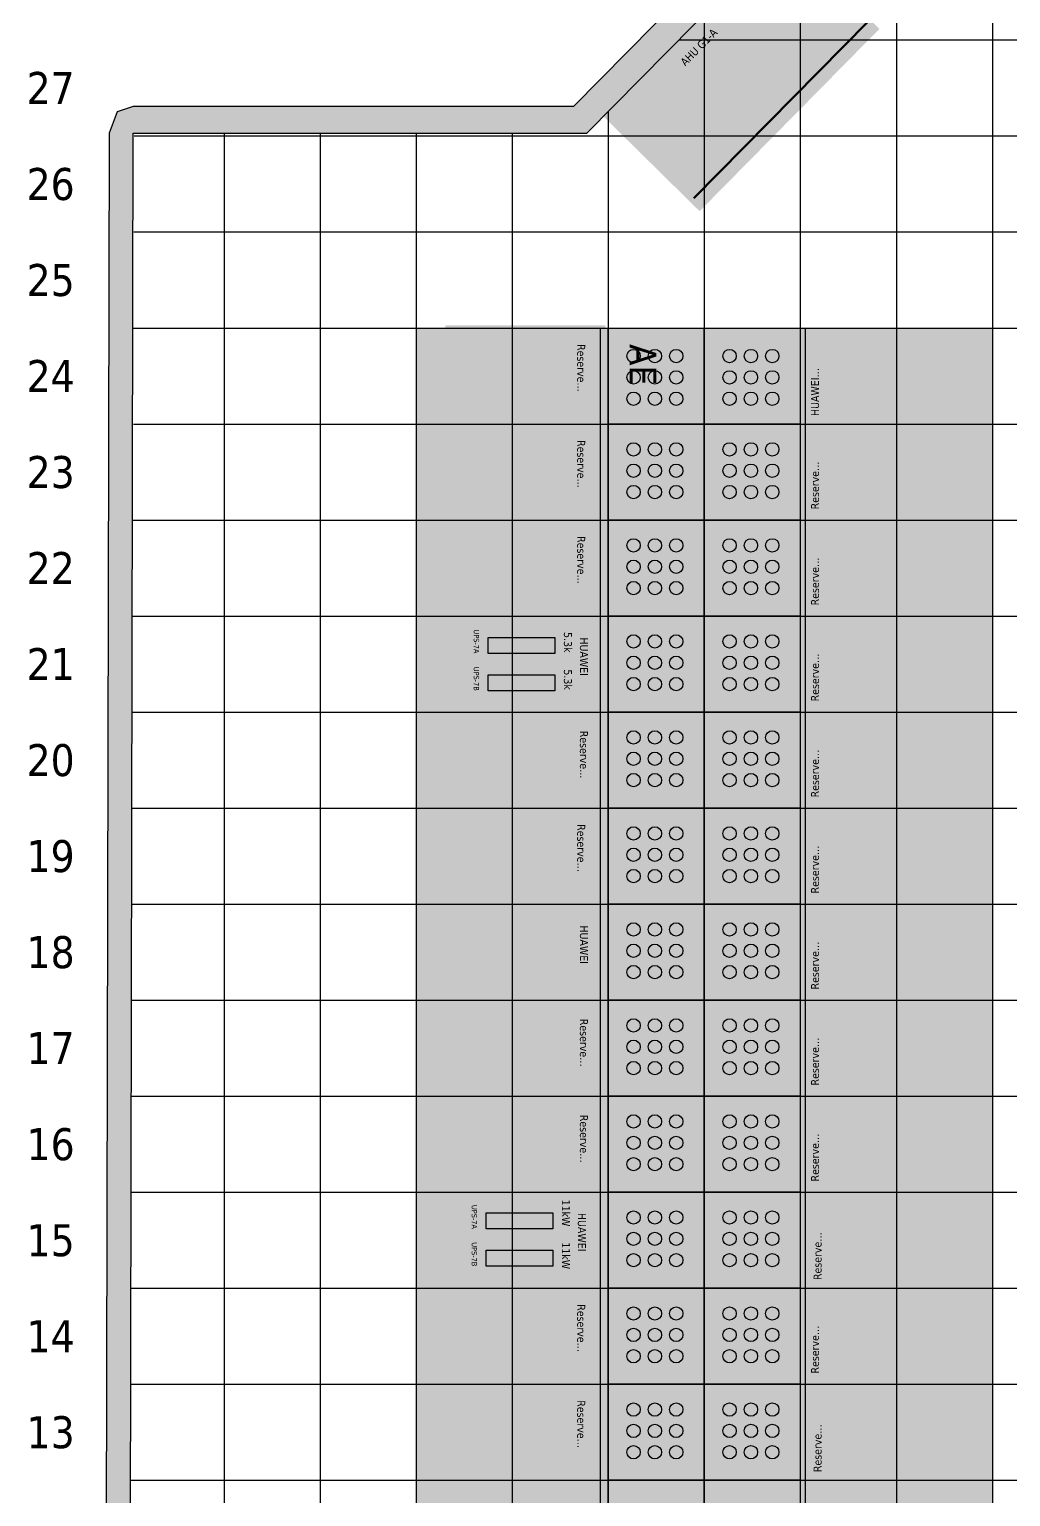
# Model space of a CAD drawing. Header units: millimetres. Extents: x -618 to 58287, y -23922 to -2396.
# Drawn here: x -616 to 5514, y -16303 to -7134 of the extents above; entities that cross this region are included whole.
import ezdxf

# ---------------------------------------------------------------- set-up
doc = ezdxf.new("R2010")
doc.units = ezdxf.units.MM
doc.header["$MEASUREMENT"] = 0
for name, color, linetype, true_color in [('Background', 7, 'Continuous', 0xffffff), ('Equipment', 7, 'Continuous', 0xffffff), ('Names', 7, 'Continuous', 0xffffff), ('Power', 7, 'Continuous', 0xffffff), ('Room fixture', 7, 'Continuous', 0xffffff), ('Room shape', 7, 'Continuous', 0xc0c0c0), ('Rows', 7, 'Continuous', 0xffffff), ('Tile grid', 7, 'Continuous', 0xafafaf)]:
    doc.layers.add(name, color=color, linetype=linetype, true_color=true_color)
doc.styles.add('Tahoma#false#false', font='tahoma.ttf', dxfattribs={"height": 0.2})

msp = doc.modelspace()

# ---------------------------------------------------------------- linework, layer by layer
at = {"layer": 'Background', "lineweight": -3, "transparency": 33554687}
for points in [[(3570.9, -8270.3), (2965.6, -7673.5), (4089, -6534.2)], [(4089, -6534.2), (4694.2, -7131), (3570.9, -8270.3)], [(1983, -8983.7), (2983, -8983.7), (2983, -9583.7)], [(2983, -9583.7), (1983, -9583.7), (1983, -8983.7)], [(5000, -9600), (4200, -9600), (4200, -9000)], [(4200, -9000), (5000, -9000), (5000, -9600)], [(1983, -9583.7), (2983, -9583.7), (2983, -10183.7)], [(2983, -10183.7), (1983, -10183.7), (1983, -9583.7)], [(5200, -10200), (4200, -10200), (4200, -9600)], [(4200, -9600), (5200, -9600), (5200, -10200)], [(1983, -10183.7), (2983, -10183.7), (2983, -10783.7)], [(2983, -10783.7), (1983, -10783.7), (1983, -10183.7)], [(5200, -10800), (4200, -10800), (4200, -10200)], [(4200, -10200), (5200, -10200), (5200, -10800)], [(2000, -10800), (3000, -10800), (3000, -11400)], [(3000, -11400), (2000, -11400), (2000, -10800)], [(5200, -11400), (4200, -11400), (4200, -10800)], [(4200, -10800), (5200, -10800), (5200, -11400)], [(2000, -11400), (3000, -11400), (3000, -12000)], [(3000, -12000), (2000, -12000), (2000, -11400)], [(5200, -12000), (4200, -12000), (4200, -11400)], [(4200, -11400), (5200, -11400), (5200, -12000)], [(1983, -11983.7), (2983, -11983.7), (2983, -12583.7)], [(2983, -12583.7), (1983, -12583.7), (1983, -11983.7)], [(5200, -12600), (4200, -12600), (4200, -12000)], [(4200, -12000), (5200, -12000), (5200, -12600)], [(2000, -12600), (3000, -12600), (3000, -13200)], [(3000, -13200), (2000, -13200), (2000, -12600)], [(5200, -13200), (4200, -13200), (4200, -12600)], [(4200, -12600), (5200, -12600), (5200, -13200)], [(2000, -13200), (3000, -13200), (3000, -13800)], [(3000, -13800), (2000, -13800), (2000, -13200)], [(5200, -13800), (4200, -13800), (4200, -13200)], [(4200, -13200), (5200, -13200), (5200, -13800)], [(2000, -13800), (3000, -13800), (3000, -14400)], [(3000, -14400), (2000, -14400), (2000, -13800)], [(5200, -14400), (4200, -14400), (4200, -13800)], [(4200, -13800), (5200, -13800), (5200, -14400)], [(1987, -14396.3), (2987, -14396.3), (2987, -14996.3)], [(2987, -14996.3), (1987, -14996.3), (1987, -14396.3)], [(5216, -15016), (4216, -15016), (4216, -14416)], [(4216, -14416), (5216, -14416), (5216, -15016)], [(1983, -14983.7), (2983, -14983.7), (2983, -15583.7)], [(2983, -15583.7), (1983, -15583.7), (1983, -14983.7)], [(5200, -15600), (4200, -15600), (4200, -15000)], [(4200, -15000), (5200, -15000), (5200, -15600)], [(1983, -15583.7), (2983, -15583.7), (2983, -16183.7)], [(2983, -16183.7), (1983, -16183.7), (1983, -15583.7)], [(5216, -16216), (4216, -16216), (4216, -15616)], [(4216, -15616), (5216, -15616), (5216, -16216)], [(1966, -16184), (2966, -16184), (2966, -16784)], [(2966, -16784), (1966, -16784), (1966, -16184)], [(5216, -16816), (4216, -16816), (4216, -16216)], [(4216, -16216), (5216, -16216), (5216, -16816)]]:
    msp.add_solid(points, dxfattribs=at)
at = {"layer": 'Equipment', "color": 153, "lineweight": 50, "true_color": 0x3e99df, "transparency": 33554687}
msp.add_line((3534.9, -8188.1), (4623.2, -7084.4), dxfattribs=at)
at = {"layer": 'Equipment', "color": 18, "lineweight": -3, "true_color": 0x000000, "transparency": 33554687}
for points in [[(2965.6, -7673.5), (3246.4, -7388.7), (4089.1, -6557.8)], [(2965.6, -7673.5), (4089.1, -6557.8), (2989.2, -7673.4)], [(3246.4, -7388.7), (4089, -6534.2), (4089.1, -6557.8)], [(3570.7, -8246.8), (4670.7, -7131.2), (3570.9, -8270.3)], [(4670.7, -7131.2), (4694.2, -7131), (3570.9, -8270.3)], [(2989.2, -7673.4), (3570.9, -8270.3), (2965.6, -7673.5)], [(2989.2, -7673.4), (3570.7, -8246.8), (3570.9, -8270.3)], [(1999.7, -9567), (1983, -9583.7), (1983, -8983.7)], [(1999.7, -9000.3), (1999.7, -9567), (1983, -8983.7)], [(2966.3, -9000.3), (1999.7, -9000.3), (1983, -8983.7)], [(1983, -8983.7), (2983, -8983.7), (2966.3, -9000.3)], [(2983, -8983.7), (2983, -9583.7), (2966.3, -9567)], [(2983, -8983.7), (2966.3, -9567), (2966.3, -9000.3)], [(4983.3, -9016.7), (4216.7, -9016.7), (4200, -9000)], [(4200, -9000), (5000, -9000), (4983.3, -9016.7)], [(4200, -9600), (4200, -9000), (4216.7, -9016.7)], [(4200, -9600), (4216.7, -9016.7), (4216.7, -9583.3)], [(4983.3, -9016.7), (5000, -9000), (5000, -9600)], [(4983.3, -9583.3), (4983.3, -9016.7), (5000, -9600)], [(2983, -9583.7), (1983, -9583.7), (1999.7, -9567)], [(1999.7, -10167), (1983, -10183.7), (1983, -9583.7)], [(1999.7, -9600.3), (1999.7, -10167), (1983, -9583.7)], [(2966.3, -9600.3), (1999.7, -9600.3), (1983, -9583.7)], [(1983, -9583.7), (2983, -9583.7), (2966.3, -9600.3)], [(1999.7, -9567), (2966.3, -9567), (2983, -9583.7)], [(2983, -9583.7), (2983, -10183.7), (2966.3, -10167)], [(2983, -9583.7), (2966.3, -10167), (2966.3, -9600.3)], [(5000, -9600), (4200, -9600), (4216.7, -9583.3)], [(5183.3, -9616.7), (4216.7, -9616.7), (4200, -9600)], [(4200, -9600), (5200, -9600), (5183.3, -9616.7)], [(4200, -10200), (4200, -9600), (4216.7, -9616.7)], [(4200, -10200), (4216.7, -9616.7), (4216.7, -10183.3)], [(4216.7, -9583.3), (4983.3, -9583.3), (5000, -9600)], [(5183.3, -9616.7), (5200, -9600), (5200, -10200)], [(5183.3, -10183.3), (5183.3, -9616.7), (5200, -10200)], [(2983, -10183.7), (1983, -10183.7), (1999.7, -10167)], [(1999.7, -10167), (2966.3, -10167), (2983, -10183.7)], [(1999.7, -10767), (1983, -10783.7), (1983, -10183.7)], [(1999.7, -10200.3), (1999.7, -10767), (1983, -10183.7)], [(2966.3, -10200.3), (1999.7, -10200.3), (1983, -10183.7)], [(1983, -10183.7), (2983, -10183.7), (2966.3, -10200.3)], [(2983, -10183.7), (2983, -10783.7), (2966.3, -10767)], [(2983, -10183.7), (2966.3, -10767), (2966.3, -10200.3)], [(5200, -10200), (4200, -10200), (4216.7, -10183.3)], [(5183.3, -10216.7), (4216.7, -10216.7), (4200, -10200)], [(4200, -10200), (5200, -10200), (5183.3, -10216.7)], [(4200, -10800), (4200, -10200), (4216.7, -10216.7)], [(4200, -10800), (4216.7, -10216.7), (4216.7, -10783.3)], [(4216.7, -10183.3), (5183.3, -10183.3), (5200, -10200)], [(5183.3, -10216.7), (5200, -10200), (5200, -10800)], [(5183.3, -10783.3), (5183.3, -10216.7), (5200, -10800)], [(2983, -10783.7), (1983, -10783.7), (1999.7, -10767)], [(1999.7, -10767), (2966.3, -10767), (2983, -10783.7)], [(2016.7, -11383.3), (2000, -11400), (2000, -10800)], [(2016.7, -10816.7), (2016.7, -11383.3), (2000, -10800)], [(2983.3, -10816.7), (2016.7, -10816.7), (2000, -10800)], [(2000, -10800), (3000, -10800), (2983.3, -10816.7)], [(3000, -10800), (3000, -11400), (2983.3, -11383.3)], [(3000, -10800), (2983.3, -11383.3), (2983.3, -10816.7)], [(5200, -10800), (4200, -10800), (4216.7, -10783.3)], [(5183.3, -10816.7), (4216.7, -10816.7), (4200, -10800)], [(4200, -10800), (5200, -10800), (5183.3, -10816.7)], [(4200, -11400), (4200, -10800), (4216.7, -10816.7)], [(4200, -11400), (4216.7, -10816.7), (4216.7, -11383.3)], [(4216.7, -10783.3), (5183.3, -10783.3), (5200, -10800)], [(5183.3, -10816.7), (5200, -10800), (5200, -11400)], [(5183.3, -11383.3), (5183.3, -10816.7), (5200, -11400)], [(3000, -11400), (2000, -11400), (2016.7, -11383.3)], [(2016.7, -11983.3), (2000, -12000), (2000, -11400)], [(2016.7, -11416.7), (2016.7, -11983.3), (2000, -11400)], [(2983.3, -11416.7), (2016.7, -11416.7), (2000, -11400)], [(2000, -11400), (3000, -11400), (2983.3, -11416.7)], [(2016.7, -11383.3), (2983.3, -11383.3), (3000, -11400)], [(3000, -11400), (3000, -12000), (2983.3, -11983.3)], [(3000, -11400), (2983.3, -11983.3), (2983.3, -11416.7)], [(5200, -11400), (4200, -11400), (4216.7, -11383.3)], [(5183.3, -11416.7), (4216.7, -11416.7), (4200, -11400)], [(4200, -11400), (5200, -11400), (5183.3, -11416.7)], [(4200, -12000), (4200, -11400), (4216.7, -11416.7)], [(4200, -12000), (4216.7, -11416.7), (4216.7, -11983.3)], [(4216.7, -11383.3), (5183.3, -11383.3), (5200, -11400)], [(5183.3, -11416.7), (5200, -11400), (5200, -12000)], [(5183.3, -11983.3), (5183.3, -11416.7), (5200, -12000)], [(1999.7, -12567), (1983, -12583.7), (1983, -11983.7)], [(1999.7, -12000.3), (1999.7, -12567), (1983, -11983.7)], [(2966.3, -12000.3), (1999.7, -12000.3), (1983, -11983.7)], [(1983, -11983.7), (2983, -11983.7), (2966.3, -12000.3)], [(3000, -12000), (2000, -12000), (2016.7, -11983.3)], [(2016.7, -11983.3), (2983.3, -11983.3), (3000, -12000)], [(2983, -11983.7), (2983, -12583.7), (2966.3, -12567)], [(2983, -11983.7), (2966.3, -12567), (2966.3, -12000.3)], [(5200, -12000), (4200, -12000), (4216.7, -11983.3)], [(5183.3, -12016.7), (4216.7, -12016.7), (4200, -12000)], [(4200, -12000), (5200, -12000), (5183.3, -12016.7)], [(4200, -12600), (4200, -12000), (4216.7, -12016.7)], [(4216.7, -11983.3), (5183.3, -11983.3), (5200, -12000)], [(5183.3, -12016.7), (5200, -12000), (5200, -12600)], [(4200, -12600), (4216.7, -12016.7), (4216.7, -12583.3)], [(5183.3, -12583.3), (5183.3, -12016.7), (5200, -12600)], [(2983, -12583.7), (1983, -12583.7), (1999.7, -12567)], [(1999.7, -12567), (2966.3, -12567), (2983, -12583.7)], [(2016.7, -13183.3), (2000, -13200), (2000, -12600)], [(2016.7, -12616.7), (2016.7, -13183.3), (2000, -12600)], [(2983.3, -12616.7), (2016.7, -12616.7), (2000, -12600)], [(2000, -12600), (3000, -12600), (2983.3, -12616.7)], [(3000, -12600), (3000, -13200), (2983.3, -13183.3)], [(3000, -12600), (2983.3, -13183.3), (2983.3, -12616.7)], [(5200, -12600), (4200, -12600), (4216.7, -12583.3)], [(5183.3, -12616.7), (4216.7, -12616.7), (4200, -12600)], [(4200, -12600), (5200, -12600), (5183.3, -12616.7)], [(4200, -13200), (4200, -12600), (4216.7, -12616.7)], [(4200, -13200), (4216.7, -12616.7), (4216.7, -13183.3)], [(4216.7, -12583.3), (5183.3, -12583.3), (5200, -12600)], [(5183.3, -12616.7), (5200, -12600), (5200, -13200)], [(5183.3, -13183.3), (5183.3, -12616.7), (5200, -13200)], [(3000, -13200), (2000, -13200), (2016.7, -13183.3)], [(2016.7, -13783.3), (2000, -13800), (2000, -13200)], [(2016.7, -13216.7), (2016.7, -13783.3), (2000, -13200)], [(2983.3, -13216.7), (2016.7, -13216.7), (2000, -13200)], [(2000, -13200), (3000, -13200), (2983.3, -13216.7)], [(2016.7, -13183.3), (2983.3, -13183.3), (3000, -13200)], [(3000, -13200), (3000, -13800), (2983.3, -13783.3)], [(3000, -13200), (2983.3, -13783.3), (2983.3, -13216.7)], [(5200, -13200), (4200, -13200), (4216.7, -13183.3)], [(5183.3, -13216.7), (4216.7, -13216.7), (4200, -13200)], [(4200, -13200), (5200, -13200), (5183.3, -13216.7)], [(4200, -13800), (4200, -13200), (4216.7, -13216.7)], [(4216.7, -13183.3), (5183.3, -13183.3), (5200, -13200)], [(5183.3, -13216.7), (5200, -13200), (5200, -13800)], [(4200, -13800), (4216.7, -13216.7), (4216.7, -13783.3)], [(5183.3, -13783.3), (5183.3, -13216.7), (5200, -13800)], [(3000, -13800), (2000, -13800), (2016.7, -13783.3)], [(2016.7, -14383.3), (2000, -14400), (2000, -13800)], [(2016.7, -13816.7), (2016.7, -14383.3), (2000, -13800)], [(2983.3, -13816.7), (2016.7, -13816.7), (2000, -13800)], [(2000, -13800), (3000, -13800), (2983.3, -13816.7)], [(2016.7, -13783.3), (2983.3, -13783.3), (3000, -13800)], [(3000, -13800), (3000, -14400), (2983.3, -14383.3)], [(3000, -13800), (2983.3, -14383.3), (2983.3, -13816.7)], [(5200, -13800), (4200, -13800), (4216.7, -13783.3)], [(5183.3, -13816.7), (4216.7, -13816.7), (4200, -13800)], [(4200, -13800), (5200, -13800), (5183.3, -13816.7)], [(4200, -14400), (4200, -13800), (4216.7, -13816.7)], [(4200, -14400), (4216.7, -13816.7), (4216.7, -14383.3)], [(4216.7, -13783.3), (5183.3, -13783.3), (5200, -13800)], [(5183.3, -13816.7), (5200, -13800), (5200, -14400)], [(5183.3, -14383.3), (5183.3, -13816.7), (5200, -14400)], [(3000, -14400), (2000, -14400), (2016.7, -14383.3)], [(2016.7, -14383.3), (2983.3, -14383.3), (3000, -14400)], [(5200, -14400), (4200, -14400), (4216.7, -14383.3)], [(4216.7, -14383.3), (5183.3, -14383.3), (5200, -14400)], [(2003.7, -14979.7), (1987, -14996.3), (1987, -14396.3)], [(2003.7, -14413), (2003.7, -14979.7), (1987, -14396.3)], [(2970.3, -14413), (2003.7, -14413), (1987, -14396.3)], [(1987, -14396.3), (2987, -14396.3), (2970.3, -14413)], [(2987, -14396.3), (2987, -14996.3), (2970.3, -14979.7)], [(2987, -14396.3), (2970.3, -14979.7), (2970.3, -14413)], [(5199.3, -14432.7), (4232.7, -14432.7), (4216, -14416)], [(4216, -14416), (5216, -14416), (5199.3, -14432.7)], [(4216, -15016), (4216, -14416), (4232.7, -14432.7)], [(4216, -15016), (4232.7, -14432.7), (4232.7, -14999.3)], [(5199.3, -14432.7), (5216, -14416), (5216, -15016)], [(5199.3, -14999.3), (5199.3, -14432.7), (5216, -15016)], [(1999.7, -15567), (1983, -15583.7), (1983, -14983.7)], [(1999.7, -15000.3), (1999.7, -15567), (1983, -14983.7)], [(2966.3, -15000.3), (1999.7, -15000.3), (1983, -14983.7)], [(1983, -14983.7), (2983, -14983.7), (2966.3, -15000.3)], [(2987, -14996.3), (1987, -14996.3), (2003.7, -14979.7)], [(2003.7, -14979.7), (2970.3, -14979.7), (2987, -14996.3)], [(2983, -14983.7), (2983, -15583.7), (2966.3, -15567)], [(2983, -14983.7), (2966.3, -15567), (2966.3, -15000.3)], [(5183.3, -15016.7), (4216.7, -15016.7), (4200, -15000)], [(4200, -15000), (5200, -15000), (5183.3, -15016.7)], [(4200, -15600), (4200, -15000), (4216.7, -15016.7)], [(4200, -15600), (4216.7, -15016.7), (4216.7, -15583.3)], [(5216, -15016), (4216, -15016), (4232.7, -14999.3)], [(4232.7, -14999.3), (5199.3, -14999.3), (5216, -15016)], [(5183.3, -15016.7), (5200, -15000), (5200, -15600)], [(5183.3, -15583.3), (5183.3, -15016.7), (5200, -15600)], [(2983, -15583.7), (1983, -15583.7), (1999.7, -15567)], [(1999.7, -16167), (1983, -16183.7), (1983, -15583.7)], [(1999.7, -15600.3), (1999.7, -16167), (1983, -15583.7)], [(2966.3, -15600.3), (1999.7, -15600.3), (1983, -15583.7)], [(1983, -15583.7), (2983, -15583.7), (2966.3, -15600.3)], [(1999.7, -15567), (2966.3, -15567), (2983, -15583.7)], [(2983, -15583.7), (2983, -16183.7), (2966.3, -16167)], [(2983, -15583.7), (2966.3, -16167), (2966.3, -15600.3)], [(5200, -15600), (4200, -15600), (4216.7, -15583.3)], [(4216.7, -15583.3), (5183.3, -15583.3), (5200, -15600)], [(5199.3, -15632.7), (4232.7, -15632.7), (4216, -15616)], [(4216, -15616), (5216, -15616), (5199.3, -15632.7)], [(4216, -16216), (4216, -15616), (4232.7, -15632.7)], [(4216, -16216), (4232.7, -15632.7), (4232.7, -16199.3)], [(5199.3, -15632.7), (5216, -15616), (5216, -16216)], [(5199.3, -16199.3), (5199.3, -15632.7), (5216, -16216)], [(1982.7, -16767.3), (1966, -16784), (1966, -16184)], [(1982.7, -16200.7), (1982.7, -16767.3), (1966, -16184)], [(2949.3, -16200.7), (1982.7, -16200.7), (1966, -16184)], [(1966, -16184), (2966, -16184), (2949.3, -16200.7)], [(2983, -16183.7), (1983, -16183.7), (1999.7, -16167)], [(1999.7, -16167), (2966.3, -16167), (2983, -16183.7)], [(2966, -16184), (2966, -16784), (2949.3, -16767.3)], [(2966, -16184), (2949.3, -16767.3), (2949.3, -16200.7)], [(5216, -16216), (4216, -16216), (4232.7, -16199.3)], [(5199.3, -16232.7), (4232.7, -16232.7), (4216, -16216)], [(4216, -16216), (5216, -16216), (5199.3, -16232.7)], [(4216, -16816), (4216, -16216), (4232.7, -16232.7)], [(4232.7, -16199.3), (5199.3, -16199.3), (5216, -16216)], [(5199.3, -16232.7), (5216, -16216), (5216, -16816)], [(4216, -16816), (4232.7, -16232.7), (4232.7, -16799.3)], [(5199.3, -16799.3), (5199.3, -16232.7), (5216, -16816)]]:
    msp.add_solid(points, dxfattribs=at)
at = {"layer": 'Equipment', "color": 141, "lineweight": 50, "true_color": 0xabd3f1, "transparency": 33554687}
for points in [[(3246.4, -7388.7), (4089, -6534.2), (4089.6, -6628.5)], [(2965.6, -7673.5), (3246.4, -7388.7), (4089.6, -6628.5)], [(2965.6, -7673.5), (4089.6, -6628.5), (3059.9, -7672.9)], [(3570.2, -8176.1), (4600, -7131.7), (3570.9, -8270.3)], [(4600, -7131.7), (4694.2, -7131), (3570.9, -8270.3)], [(3059.9, -7672.9), (3570.9, -8270.3), (2965.6, -7673.5)], [(3059.9, -7672.9), (3570.2, -8176.1), (3570.9, -8270.3)]]:
    msp.add_solid(points, dxfattribs=at)
at = {"layer": 'Equipment', "color": 21, "lineweight": 50, "true_color": 0xf49191, "transparency": 33554687}
for points in [[(2049.7, -9517), (1983, -9583.7), (1983, -8983.7)], [(2049.7, -9050.3), (2049.7, -9517), (1983, -8983.7)], [(2916.3, -9050.3), (2049.7, -9050.3), (1983, -8983.7)], [(1983, -8983.7), (2983, -8983.7), (2916.3, -9050.3)], [(2983, -8983.7), (2983, -9583.7), (2916.3, -9517)], [(2983, -8983.7), (2916.3, -9517), (2916.3, -9050.3)], [(2983, -9583.7), (1983, -9583.7), (2049.7, -9517)], [(2049.7, -9517), (2916.3, -9517), (2983, -9583.7)], [(2049.7, -10117), (1983, -10183.7), (1983, -9583.7)], [(2049.7, -9650.3), (2049.7, -10117), (1983, -9583.7)], [(2916.3, -9650.3), (2049.7, -9650.3), (1983, -9583.7)], [(1983, -9583.7), (2983, -9583.7), (2916.3, -9650.3)], [(2983, -9583.7), (2983, -10183.7), (2916.3, -10117)], [(2983, -9583.7), (2916.3, -10117), (2916.3, -9650.3)], [(5133.3, -9666.7), (4266.7, -9666.7), (4200, -9600)], [(4200, -9600), (5200, -9600), (5133.3, -9666.7)], [(4200, -10200), (4200, -9600), (4266.7, -9666.7)], [(5133.3, -9666.7), (5200, -9600), (5200, -10200)], [(4200, -10200), (4266.7, -9666.7), (4266.7, -10133.3)], [(5133.3, -10133.3), (5133.3, -9666.7), (5200, -10200)], [(2983, -10183.7), (1983, -10183.7), (2049.7, -10117)], [(2049.7, -10117), (2916.3, -10117), (2983, -10183.7)], [(5200, -10200), (4200, -10200), (4266.7, -10133.3)], [(4266.7, -10133.3), (5133.3, -10133.3), (5200, -10200)], [(2049.7, -10717), (1983, -10783.7), (1983, -10183.7)], [(2049.7, -10250.3), (2049.7, -10717), (1983, -10183.7)], [(2916.3, -10250.3), (2049.7, -10250.3), (1983, -10183.7)], [(1983, -10183.7), (2983, -10183.7), (2916.3, -10250.3)], [(2983, -10183.7), (2983, -10783.7), (2916.3, -10717)], [(2983, -10183.7), (2916.3, -10717), (2916.3, -10250.3)], [(5133.3, -10266.7), (4266.7, -10266.7), (4200, -10200)], [(4200, -10200), (5200, -10200), (5133.3, -10266.7)], [(4200, -10800), (4200, -10200), (4266.7, -10266.7)], [(4200, -10800), (4266.7, -10266.7), (4266.7, -10733.3)], [(5133.3, -10266.7), (5200, -10200), (5200, -10800)], [(5133.3, -10733.3), (5133.3, -10266.7), (5200, -10800)], [(2983, -10783.7), (1983, -10783.7), (2049.7, -10717)], [(2049.7, -10717), (2916.3, -10717), (2983, -10783.7)], [(5200, -10800), (4200, -10800), (4266.7, -10733.3)], [(5133.3, -10866.7), (4266.7, -10866.7), (4200, -10800)], [(4200, -10800), (5200, -10800), (5133.3, -10866.7)], [(4200, -11400), (4200, -10800), (4266.7, -10866.7)], [(4266.7, -10733.3), (5133.3, -10733.3), (5200, -10800)], [(5133.3, -10866.7), (5200, -10800), (5200, -11400)], [(4200, -11400), (4266.7, -10866.7), (4266.7, -11333.3)], [(5133.3, -11333.3), (5133.3, -10866.7), (5200, -11400)], [(5200, -11400), (4200, -11400), (4266.7, -11333.3)], [(4266.7, -11333.3), (5133.3, -11333.3), (5200, -11400)], [(2066.7, -11933.3), (2000, -12000), (2000, -11400)], [(2066.7, -11466.7), (2066.7, -11933.3), (2000, -11400)], [(2933.3, -11466.7), (2066.7, -11466.7), (2000, -11400)], [(2000, -11400), (3000, -11400), (2933.3, -11466.7)], [(3000, -11400), (3000, -12000), (2933.3, -11933.3)], [(3000, -11400), (2933.3, -11933.3), (2933.3, -11466.7)], [(5133.3, -11466.7), (4266.7, -11466.7), (4200, -11400)], [(4200, -11400), (5200, -11400), (5133.3, -11466.7)], [(4200, -12000), (4200, -11400), (4266.7, -11466.7)], [(5133.3, -11466.7), (5200, -11400), (5200, -12000)], [(4200, -12000), (4266.7, -11466.7), (4266.7, -11933.3)], [(5133.3, -11933.3), (5133.3, -11466.7), (5200, -12000)], [(2049.7, -12517), (1983, -12583.7), (1983, -11983.7)], [(2049.7, -12050.3), (2049.7, -12517), (1983, -11983.7)], [(2916.3, -12050.3), (2049.7, -12050.3), (1983, -11983.7)], [(1983, -11983.7), (2983, -11983.7), (2916.3, -12050.3)], [(3000, -12000), (2000, -12000), (2066.7, -11933.3)], [(2066.7, -11933.3), (2933.3, -11933.3), (3000, -12000)], [(2983, -11983.7), (2983, -12583.7), (2916.3, -12517)], [(2983, -11983.7), (2916.3, -12517), (2916.3, -12050.3)], [(5200, -12000), (4200, -12000), (4266.7, -11933.3)], [(5133.3, -12066.7), (4266.7, -12066.7), (4200, -12000)], [(4200, -12000), (5200, -12000), (5133.3, -12066.7)], [(4200, -12600), (4200, -12000), (4266.7, -12066.7)], [(4266.7, -11933.3), (5133.3, -11933.3), (5200, -12000)], [(5133.3, -12066.7), (5200, -12000), (5200, -12600)], [(4200, -12600), (4266.7, -12066.7), (4266.7, -12533.3)], [(5133.3, -12533.3), (5133.3, -12066.7), (5200, -12600)], [(2983, -12583.7), (1983, -12583.7), (2049.7, -12517)], [(2049.7, -12517), (2916.3, -12517), (2983, -12583.7)], [(5200, -12600), (4200, -12600), (4266.7, -12533.3)], [(4266.7, -12533.3), (5133.3, -12533.3), (5200, -12600)], [(5133.3, -12666.7), (4266.7, -12666.7), (4200, -12600)], [(4200, -12600), (5200, -12600), (5133.3, -12666.7)], [(4200, -13200), (4200, -12600), (4266.7, -12666.7)], [(5133.3, -12666.7), (5200, -12600), (5200, -13200)], [(4200, -13200), (4266.7, -12666.7), (4266.7, -13133.3)], [(5133.3, -13133.3), (5133.3, -12666.7), (5200, -13200)], [(2066.7, -13733.3), (2000, -13800), (2000, -13200)], [(2066.7, -13266.7), (2066.7, -13733.3), (2000, -13200)], [(2933.3, -13266.7), (2066.7, -13266.7), (2000, -13200)], [(2000, -13200), (3000, -13200), (2933.3, -13266.7)], [(3000, -13200), (3000, -13800), (2933.3, -13733.3)], [(3000, -13200), (2933.3, -13733.3), (2933.3, -13266.7)], [(5200, -13200), (4200, -13200), (4266.7, -13133.3)], [(5133.3, -13266.7), (4266.7, -13266.7), (4200, -13200)], [(4200, -13200), (5200, -13200), (5133.3, -13266.7)], [(4200, -13800), (4200, -13200), (4266.7, -13266.7)], [(4266.7, -13133.3), (5133.3, -13133.3), (5200, -13200)], [(5133.3, -13266.7), (5200, -13200), (5200, -13800)], [(4200, -13800), (4266.7, -13266.7), (4266.7, -13733.3)], [(5133.3, -13733.3), (5133.3, -13266.7), (5200, -13800)], [(3000, -13800), (2000, -13800), (2066.7, -13733.3)], [(2066.7, -13733.3), (2933.3, -13733.3), (3000, -13800)], [(5200, -13800), (4200, -13800), (4266.7, -13733.3)], [(4266.7, -13733.3), (5133.3, -13733.3), (5200, -13800)], [(2066.7, -14333.3), (2000, -14400), (2000, -13800)], [(2066.7, -13866.7), (2066.7, -14333.3), (2000, -13800)], [(2933.3, -13866.7), (2066.7, -13866.7), (2000, -13800)], [(2000, -13800), (3000, -13800), (2933.3, -13866.7)], [(3000, -13800), (3000, -14400), (2933.3, -14333.3)], [(3000, -13800), (2933.3, -14333.3), (2933.3, -13866.7)], [(5133.3, -13866.7), (4266.7, -13866.7), (4200, -13800)], [(4200, -13800), (5200, -13800), (5133.3, -13866.7)], [(4200, -14400), (4200, -13800), (4266.7, -13866.7)], [(5133.3, -13866.7), (5200, -13800), (5200, -14400)], [(4200, -14400), (4266.7, -13866.7), (4266.7, -14333.3)], [(5133.3, -14333.3), (5133.3, -13866.7), (5200, -14400)], [(3000, -14400), (2000, -14400), (2066.7, -14333.3)], [(2066.7, -14333.3), (2933.3, -14333.3), (3000, -14400)], [(5200, -14400), (4200, -14400), (4266.7, -14333.3)], [(4266.7, -14333.3), (5133.3, -14333.3), (5200, -14400)], [(5149.3, -14482.7), (4282.7, -14482.7), (4216, -14416)], [(4216, -14416), (5216, -14416), (5149.3, -14482.7)], [(4216, -15016), (4216, -14416), (4282.7, -14482.7)], [(4216, -15016), (4282.7, -14482.7), (4282.7, -14949.3)], [(5149.3, -14482.7), (5216, -14416), (5216, -15016)], [(5149.3, -14949.3), (5149.3, -14482.7), (5216, -15016)], [(2049.7, -15517), (1983, -15583.7), (1983, -14983.7)], [(2049.7, -15050.3), (2049.7, -15517), (1983, -14983.7)], [(2916.3, -15050.3), (2049.7, -15050.3), (1983, -14983.7)], [(1983, -14983.7), (2983, -14983.7), (2916.3, -15050.3)], [(2983, -14983.7), (2983, -15583.7), (2916.3, -15517)], [(2983, -14983.7), (2916.3, -15517), (2916.3, -15050.3)], [(5133.3, -15066.7), (4266.7, -15066.7), (4200, -15000)], [(4200, -15000), (5200, -15000), (5133.3, -15066.7)], [(4200, -15600), (4200, -15000), (4266.7, -15066.7)], [(5216, -15016), (4216, -15016), (4282.7, -14949.3)], [(4282.7, -14949.3), (5149.3, -14949.3), (5216, -15016)], [(5133.3, -15066.7), (5200, -15000), (5200, -15600)], [(4200, -15600), (4266.7, -15066.7), (4266.7, -15533.3)], [(5133.3, -15533.3), (5133.3, -15066.7), (5200, -15600)], [(2983, -15583.7), (1983, -15583.7), (2049.7, -15517)], [(2049.7, -16117), (1983, -16183.7), (1983, -15583.7)], [(2049.7, -15650.3), (2049.7, -16117), (1983, -15583.7)], [(2916.3, -15650.3), (2049.7, -15650.3), (1983, -15583.7)], [(1983, -15583.7), (2983, -15583.7), (2916.3, -15650.3)], [(2049.7, -15517), (2916.3, -15517), (2983, -15583.7)], [(2983, -15583.7), (2983, -16183.7), (2916.3, -16117)], [(2983, -15583.7), (2916.3, -16117), (2916.3, -15650.3)], [(5200, -15600), (4200, -15600), (4266.7, -15533.3)], [(4266.7, -15533.3), (5133.3, -15533.3), (5200, -15600)], [(5149.3, -15682.7), (4282.7, -15682.7), (4216, -15616)], [(4216, -15616), (5216, -15616), (5149.3, -15682.7)], [(4216, -16216), (4216, -15616), (4282.7, -15682.7)], [(5149.3, -15682.7), (5216, -15616), (5216, -16216)], [(4216, -16216), (4282.7, -15682.7), (4282.7, -16149.3)], [(5149.3, -16149.3), (5149.3, -15682.7), (5216, -16216)], [(2983, -16183.7), (1983, -16183.7), (2049.7, -16117)], [(2049.7, -16117), (2916.3, -16117), (2983, -16183.7)], [(2032.7, -16717.3), (1966, -16784), (1966, -16184)], [(2032.7, -16250.7), (2032.7, -16717.3), (1966, -16184)], [(2899.3, -16250.7), (2032.7, -16250.7), (1966, -16184)], [(1966, -16184), (2966, -16184), (2899.3, -16250.7)], [(2966, -16184), (2966, -16784), (2899.3, -16717.3)], [(2966, -16184), (2899.3, -16717.3), (2899.3, -16250.7)], [(5216, -16216), (4216, -16216), (4282.7, -16149.3)], [(5149.3, -16282.7), (4282.7, -16282.7), (4216, -16216)], [(4216, -16216), (5216, -16216), (5149.3, -16282.7)], [(4216, -16816), (4216, -16216), (4282.7, -16282.7)], [(4282.7, -16149.3), (5149.3, -16149.3), (5216, -16216)], [(5149.3, -16282.7), (5216, -16216), (5216, -16816)], [(4216, -16816), (4282.7, -16282.7), (4282.7, -16749.3)], [(5149.3, -16749.3), (5149.3, -16282.7), (5216, -16816)]]:
    msp.add_solid(points, dxfattribs=at)
at = {"layer": 'Equipment', "color": 9, "lineweight": 50, "true_color": 0xc0c0c0, "transparency": 33554687}
for points in [[(4933.3, -9066.7), (4266.7, -9066.7), (4200, -9000)], [(4200, -9000), (5000, -9000), (4933.3, -9066.7)], [(4200, -9600), (4200, -9000), (4266.7, -9066.7)], [(4200, -9600), (4266.7, -9066.7), (4266.7, -9533.3)], [(4933.3, -9066.7), (5000, -9000), (5000, -9600)], [(4933.3, -9533.3), (4933.3, -9066.7), (5000, -9600)], [(5000, -9600), (4200, -9600), (4266.7, -9533.3)], [(4266.7, -9533.3), (4933.3, -9533.3), (5000, -9600)], [(2066.7, -11333.3), (2000, -11400), (2000, -10800)], [(2066.7, -10866.7), (2066.7, -11333.3), (2000, -10800)], [(2933.3, -10866.7), (2066.7, -10866.7), (2000, -10800)], [(2000, -10800), (3000, -10800), (2933.3, -10866.7)], [(3000, -10800), (3000, -11400), (2933.3, -11333.3)], [(3000, -10800), (2933.3, -11333.3), (2933.3, -10866.7)], [(3000, -11400), (2000, -11400), (2066.7, -11333.3)], [(2066.7, -11333.3), (2933.3, -11333.3), (3000, -11400)], [(2066.7, -13133.3), (2000, -13200), (2000, -12600)], [(2066.7, -12666.7), (2066.7, -13133.3), (2000, -12600)], [(2933.3, -12666.7), (2066.7, -12666.7), (2000, -12600)], [(2000, -12600), (3000, -12600), (2933.3, -12666.7)], [(3000, -12600), (3000, -13200), (2933.3, -13133.3)], [(3000, -12600), (2933.3, -13133.3), (2933.3, -12666.7)], [(3000, -13200), (2000, -13200), (2066.7, -13133.3)], [(2066.7, -13133.3), (2933.3, -13133.3), (3000, -13200)], [(2053.7, -14929.7), (1987, -14996.3), (1987, -14396.3)], [(2053.7, -14463), (2053.7, -14929.7), (1987, -14396.3)], [(2920.3, -14463), (2053.7, -14463), (1987, -14396.3)], [(1987, -14396.3), (2987, -14396.3), (2920.3, -14463)], [(2987, -14396.3), (2987, -14996.3), (2920.3, -14929.7)], [(2987, -14396.3), (2920.3, -14929.7), (2920.3, -14463)], [(2987, -14996.3), (1987, -14996.3), (2053.7, -14929.7)], [(2053.7, -14929.7), (2920.3, -14929.7), (2987, -14996.3)]]:
    msp.add_solid(points, dxfattribs=at)
at = {"layer": 'Power', "color": 8, "lineweight": -3, "true_color": 0x808080, "transparency": 33554687}
for p, q in [((2250, -11033.3), (2250, -10933.3)), ((2250, -10933.3), (2666.7, -10933.3)), ((2666.7, -10933.3), (2666.7, -11033.3)), ((2666.7, -11033.3), (2250, -11033.3)), ((2250, -11266.7), (2250, -11166.7)), ((2250, -11166.7), (2666.7, -11166.7)), ((2666.7, -11166.7), (2666.7, -11266.7)), ((2666.7, -11266.7), (2250, -11266.7)), ((2237, -14629.7), (2237, -14529.7)), ((2237, -14529.7), (2653.7, -14529.7)), ((2653.7, -14529.7), (2653.7, -14629.7)), ((2653.7, -14629.7), (2237, -14629.7)), ((2237, -14863), (2237, -14763)), ((2237, -14763), (2653.7, -14763)), ((2653.7, -14763), (2653.7, -14863)), ((2653.7, -14863), (2237, -14863))]:
    msp.add_line(p, q, dxfattribs=at)
at = {"layer": 'Power', "color": 138, "lineweight": -3, "true_color": 0x01505e, "transparency": 33554687}
for points in [[(2200, -10883.3), (2200, -11083.3), (2116.7, -10883.3), (2116.7, -11083.3)], [(2200, -11116.7), (2200, -11316.7), (2116.7, -11116.7), (2116.7, -11316.7)], [(2187, -14479.7), (2187, -14679.7), (2103.7, -14479.7), (2103.7, -14679.7)], [(2187, -14713), (2187, -14913), (2103.7, -14713), (2103.7, -14913)]]:
    msp.add_solid(points, dxfattribs=at)
at = {"layer": 'Power', "lineweight": -3, "transparency": 33554687}
for points in [[(2666.7, -10933.3), (2666.7, -11033.3), (2250, -10933.3), (2250, -11033.3)], [(2666.7, -11166.7), (2666.7, -11266.7), (2250, -11166.7), (2250, -11266.7)], [(2653.7, -14529.7), (2653.7, -14629.7), (2237, -14529.7), (2237, -14629.7)], [(2653.7, -14763), (2653.7, -14863), (2237, -14763), (2237, -14863)], [(2503.7, -14763), (2503.7, -14863), (2237, -14763), (2237, -14863)]]:
    msp.add_solid(points, dxfattribs=at)
at = {"layer": 'Power', "color": 22, "lineweight": -3, "true_color": 0xc92518, "transparency": 33554687}
for points in [[(2666.7, -10933.3), (2666.7, -11033.3), (2250, -10933.3), (2250, -11033.3)], [(2666.7, -11166.7), (2666.7, -11266.7), (2250, -11166.7), (2250, -11266.7)], [(2503.7, -14529.7), (2503.7, -14629.7), (2237, -14529.7), (2237, -14629.7)], [(2503.7, -14763), (2503.7, -14863), (2237, -14763), (2237, -14863)]]:
    msp.add_solid(points, dxfattribs=at)
at = {"layer": 'Power', "color": 13, "lineweight": -3, "true_color": 0xe7473c, "transparency": 33554687}
for points in [[(2533.3, -10933.3), (2533.3, -11033.3), (2250, -10933.3), (2250, -11033.3)], [(2533.3, -11166.7), (2533.3, -11266.7), (2250, -11166.7), (2250, -11266.7)], [(2370.3, -14529.7), (2370.3, -14629.7), (2237, -14529.7), (2237, -14629.7)], [(2370.3, -14763), (2370.3, -14863), (2237, -14763), (2237, -14863)]]:
    msp.add_solid(points, dxfattribs=at)
at = {"layer": 'Power', "color": 151, "lineweight": -3, "true_color": 0x87ceeb, "transparency": 33554687}
msp.add_solid([(2653.7, -14763), (2653.7, -14863), (2237, -14763), (2237, -14863)], dxfattribs=at)
at = {"layer": 'Room fixture', "color": 9, "lineweight": -3, "true_color": 0xc0c0c0, "transparency": 33554687}
for p, q in [((3000, -9600), (3000, -9000)), ((3000, -9000), (3600, -9000)), ((3600, -9000), (3600, -9600)), ((3600, -9600), (3600, -9000)), ((3600, -9000), (4200, -9000)), ((4200, -9000), (4200, -9600)), ((3600, -9600), (3000, -9600)), ((3000, -9600), (3600, -9600)), ((3000, -10200), (3000, -9600)), ((3600, -9600), (4200, -9600)), ((3600, -10200), (3600, -9600)), ((3600, -9600), (3600, -10200)), ((4200, -9600), (3600, -9600)), ((4200, -9600), (4200, -10200)), ((3600, -10200), (3000, -10200)), ((3000, -10200), (3600, -10200)), ((3000, -10800), (3000, -10200)), ((4200, -10200), (3600, -10200)), ((3600, -10200), (4200, -10200)), ((3600, -10800), (3600, -10200)), ((3600, -10200), (3600, -10800)), ((4200, -10200), (4200, -10800)), ((3000, -10800), (3600, -10800)), ((3000, -11400), (3000, -10800)), ((3600, -10800), (3000, -10800)), ((3600, -10800), (3600, -11400)), ((3600, -10800), (4200, -10800)), ((3600, -11400), (3600, -10800)), ((4200, -10800), (3600, -10800)), ((4200, -10800), (4200, -11400)), ((3600, -11400), (3000, -11400)), ((3000, -11400), (3600, -11400)), ((3000, -12000), (3000, -11400)), ((4200, -11400), (3600, -11400)), ((3600, -11400), (3600, -12000)), ((3600, -11400), (4200, -11400)), ((3600, -12000), (3600, -11400)), ((4200, -11400), (4200, -12000)), ((3000, -12000), (3600, -12000)), ((3000, -12600), (3000, -12000)), ((3600, -12000), (3000, -12000)), ((3600, -12000), (3600, -12600)), ((3600, -12000), (4200, -12000)), ((3600, -12600), (3600, -12000)), ((4200, -12000), (3600, -12000)), ((4200, -12000), (4200, -12600)), ((3600, -12600), (3000, -12600)), ((3000, -12600), (3600, -12600)), ((3000, -13200), (3000, -12600)), ((3600, -12600), (4200, -12600)), ((3600, -13200), (3600, -12600)), ((4200, -12600), (3600, -12600)), ((3600, -12600), (3600, -13200)), ((4200, -12600), (4200, -13200)), ((3000, -13200), (3600, -13200)), ((3000, -13800), (3000, -13200)), ((3600, -13200), (3000, -13200)), ((4200, -13200), (3600, -13200)), ((3600, -13200), (3600, -13800)), ((3600, -13200), (4200, -13200)), ((3600, -13800), (3600, -13200)), ((4200, -13200), (4200, -13800)), ((3600, -13800), (3000, -13800)), ((3000, -13800), (3600, -13800)), ((3000, -14400), (3000, -13800)), ((3600, -13800), (4200, -13800)), ((3600, -14400), (3600, -13800)), ((4200, -13800), (3600, -13800)), ((3600, -13800), (3600, -14400)), ((4200, -13800), (4200, -14400)), ((3600, -14400), (3000, -14400)), ((3000, -14400), (3600, -14400)), ((3000, -15000), (3000, -14400)), ((3600, -14400), (4200, -14400)), ((3600, -15000), (3600, -14400)), ((4200, -14400), (3600, -14400)), ((3600, -14400), (3600, -15000)), ((4200, -14400), (4200, -15000)), ((3000, -15000), (3600, -15000)), ((3000, -15600), (3000, -15000)), ((3600, -15000), (3000, -15000)), ((4200, -15000), (3600, -15000)), ((3600, -15000), (3600, -15600)), ((3600, -15000), (4200, -15000)), ((3600, -15600), (3600, -15000)), ((4200, -15000), (4200, -15600)), ((3600, -15600), (3000, -15600)), ((3000, -15600), (3600, -15600)), ((3000, -16200), (3000, -15600)), ((3600, -15600), (4200, -15600)), ((3600, -16200), (3600, -15600)), ((4200, -15600), (3600, -15600)), ((3600, -15600), (3600, -16200)), ((4200, -15600), (4200, -16200)), ((3000, -16200), (3600, -16200)), ((3000, -16800), (3000, -16200)), ((3600, -16200), (3000, -16200)), ((3600, -16200), (4200, -16200)), ((3600, -16800), (3600, -16200)), ((4200, -16200), (3600, -16200)), ((3600, -16200), (3600, -16800)), ((4200, -16200), (4200, -16800))]:
    msp.add_line(p, q, dxfattribs=at)
for centre in [(3158.3, -9175), (3291.7, -9175), (3425, -9175), (3758.3, -9175), (3891.7, -9175), (4025, -9175), (3158.3, -9308.3), (3291.7, -9308.3), (3425, -9308.3), (3758.3, -9308.3), (3891.7, -9308.3), (4025, -9308.3), (3158.3, -9441.7), (3291.7, -9441.7), (3425, -9441.7), (3758.3, -9441.7), (3891.7, -9441.7), (4025, -9441.7), (3158.3, -9758.3), (3291.7, -9758.3), (3425, -9758.3), (3758.3, -9758.3), (3891.7, -9758.3), (4025, -9758.3), (3158.3, -9891.7), (3291.7, -9891.7), (3425, -9891.7), (3758.3, -9891.7), (3891.7, -9891.7), (4025, -9891.7), (3158.3, -10025), (3291.7, -10025), (3425, -10025), (3758.3, -10025), (3891.7, -10025), (4025, -10025), (3158.3, -10358.3), (3291.7, -10358.3), (3425, -10358.3), (3758.3, -10358.3), (3891.7, -10358.3), (4025, -10358.3), (3158.3, -10491.7), (3291.7, -10491.7), (3425, -10491.7), (3758.3, -10491.7), (3891.7, -10491.7), (4025, -10491.7), (3158.3, -10625), (3291.7, -10625), (3425, -10625), (3758.3, -10625), (3891.7, -10625), (4025, -10625), (3158.3, -10958.3), (3291.7, -10958.3), (3425, -10958.3), (3758.3, -10958.3), (3891.7, -10958.3), (4025, -10958.3), (3158.3, -11091.7), (3291.7, -11091.7), (3425, -11091.7), (3758.3, -11091.7), (3891.7, -11091.7), (4025, -11091.7), (3158.3, -11225), (3291.7, -11225), (3425, -11225), (3758.3, -11225), (3891.7, -11225), (4025, -11225), (3158.3, -11558.3), (3291.7, -11558.3), (3425, -11558.3), (3758.3, -11558.3), (3891.7, -11558.3), (4025, -11558.3), (3158.3, -11691.7), (3291.7, -11691.7), (3425, -11691.7), (3758.3, -11691.7), (3891.7, -11691.7), (4025, -11691.7), (3158.3, -11825), (3291.7, -11825), (3425, -11825), (3758.3, -11825), (3891.7, -11825), (4025, -11825), (3158.3, -12158.3), (3291.7, -12158.3), (3425, -12158.3), (3758.3, -12158.3), (3891.7, -12158.3), (4025, -12158.3), (3158.3, -12291.7), (3291.7, -12291.7), (3425, -12291.7), (3758.3, -12291.7), (3891.7, -12291.7), (4025, -12291.7), (3158.3, -12425), (3291.7, -12425), (3425, -12425), (3758.3, -12425), (3891.7, -12425), (4025, -12425), (3158.3, -12758.3), (3291.7, -12758.3), (3425, -12758.3), (3758.3, -12758.3), (3891.7, -12758.3), (4025, -12758.3), (3158.3, -12891.7), (3291.7, -12891.7), (3425, -12891.7), (3758.3, -12891.7), (3891.7, -12891.7), (4025, -12891.7), (3158.3, -13025), (3291.7, -13025), (3425, -13025), (3758.3, -13025), (3891.7, -13025), (4025, -13025), (3158.3, -13358.3), (3291.7, -13358.3), (3425, -13358.3), (3758.3, -13358.3), (3891.7, -13358.3), (4025, -13358.3), (3158.3, -13491.7), (3291.7, -13491.7), (3425, -13491.7), (3758.3, -13491.7), (3891.7, -13491.7), (4025, -13491.7), (3158.3, -13625), (3291.7, -13625), (3425, -13625), (3758.3, -13625), (3891.7, -13625), (4025, -13625), (3158.3, -13958.3), (3291.7, -13958.3), (3425, -13958.3), (3758.3, -13958.3), (3891.7, -13958.3), (4025, -13958.3), (3158.3, -14091.7), (3291.7, -14091.7), (3425, -14091.7), (3758.3, -14091.7), (3891.7, -14091.7), (4025, -14091.7), (3158.3, -14225), (3291.7, -14225), (3425, -14225), (3758.3, -14225), (3891.7, -14225), (4025, -14225), (3158.3, -14558.3), (3291.7, -14558.3), (3425, -14558.3), (3758.3, -14558.3), (3891.7, -14558.3), (4025, -14558.3), (3158.3, -14691.7), (3291.7, -14691.7), (3425, -14691.7), (3758.3, -14691.7), (3891.7, -14691.7), (4025, -14691.7), (3158.3, -14825), (3291.7, -14825), (3425, -14825), (3758.3, -14825), (3891.7, -14825), (4025, -14825), (3158.3, -15158.3), (3291.7, -15158.3), (3425, -15158.3), (3758.3, -15158.3), (3891.7, -15158.3), (4025, -15158.3), (3158.3, -15291.7), (3291.7, -15291.7), (3425, -15291.7), (3758.3, -15291.7), (3891.7, -15291.7), (4025, -15291.7), (3158.3, -15425), (3291.7, -15425), (3425, -15425), (3758.3, -15425), (3891.7, -15425), (4025, -15425), (3158.3, -15758.3), (3291.7, -15758.3), (3425, -15758.3), (3758.3, -15758.3), (3891.7, -15758.3), (4025, -15758.3), (3158.3, -15891.7), (3291.7, -15891.7), (3425, -15891.7), (3758.3, -15891.7), (3891.7, -15891.7), (4025, -15891.7), (3158.3, -16025), (3291.7, -16025), (3425, -16025), (3758.3, -16025), (3891.7, -16025), (4025, -16025)]:
    msp.add_ellipse(centre, major_axis=(41.7, 0), ratio=1, dxfattribs=at)
at = {"layer": 'Room fixture', "color": 9, "lineweight": -3, "true_color": 0xc0c0c0, "transparency": 33554472}
for points in [[(3600, -9600), (3000, -9600), (3000, -9000)], [(3000, -9000), (3600, -9000), (3600, -9600)], [(4200, -9600), (3600, -9600), (3600, -9000)], [(3600, -9000), (4200, -9000), (4200, -9600)], [(3000, -10200), (3000, -9600), (3600, -9600)], [(3600, -9600), (3600, -10200), (3000, -10200)], [(3600, -10200), (3600, -9600), (4200, -9600)], [(4200, -9600), (4200, -10200), (3600, -10200)], [(3000, -10800), (3000, -10200), (3600, -10200)], [(3600, -10200), (3600, -10800), (3000, -10800)], [(3600, -10800), (3600, -10200), (4200, -10200)], [(4200, -10200), (4200, -10800), (3600, -10800)], [(3000, -11400), (3000, -10800), (3600, -10800)], [(3600, -10800), (3600, -11400), (3000, -11400)], [(3600, -11400), (3600, -10800), (4200, -10800)], [(4200, -10800), (4200, -11400), (3600, -11400)], [(3000, -12000), (3000, -11400), (3600, -11400)], [(3600, -11400), (3600, -12000), (3000, -12000)], [(3600, -12000), (3600, -11400), (4200, -11400)], [(4200, -11400), (4200, -12000), (3600, -12000)], [(3000, -12600), (3000, -12000), (3600, -12000)], [(3600, -12000), (3600, -12600), (3000, -12600)], [(3600, -12600), (3600, -12000), (4200, -12000)], [(4200, -12000), (4200, -12600), (3600, -12600)], [(3000, -13200), (3000, -12600), (3600, -12600)], [(3600, -12600), (3600, -13200), (3000, -13200)], [(3600, -13200), (3600, -12600), (4200, -12600)], [(4200, -12600), (4200, -13200), (3600, -13200)], [(3000, -13800), (3000, -13200), (3600, -13200)], [(3600, -13200), (3600, -13800), (3000, -13800)], [(3600, -13800), (3600, -13200), (4200, -13200)], [(4200, -13200), (4200, -13800), (3600, -13800)], [(3000, -14400), (3000, -13800), (3600, -13800)], [(3600, -13800), (3600, -14400), (3000, -14400)], [(3600, -14400), (3600, -13800), (4200, -13800)], [(4200, -13800), (4200, -14400), (3600, -14400)], [(3000, -15000), (3000, -14400), (3600, -14400)], [(3600, -14400), (3600, -15000), (3000, -15000)], [(3600, -15000), (3600, -14400), (4200, -14400)], [(4200, -14400), (4200, -15000), (3600, -15000)], [(3000, -15600), (3000, -15000), (3600, -15000)], [(3600, -15000), (3600, -15600), (3000, -15600)], [(3600, -15600), (3600, -15000), (4200, -15000)], [(4200, -15000), (4200, -15600), (3600, -15600)], [(3000, -16200), (3000, -15600), (3600, -15600)], [(3600, -15600), (3600, -16200), (3000, -16200)], [(3600, -16200), (3600, -15600), (4200, -15600)], [(4200, -15600), (4200, -16200), (3600, -16200)], [(3000, -16800), (3000, -16200), (3600, -16200)], [(3600, -16200), (3600, -16800), (3000, -16800)], [(3600, -16800), (3600, -16200), (4200, -16200)], [(4200, -16200), (4200, -16800), (3600, -16800)]]:
    msp.add_solid(points, dxfattribs=at)
at = {"layer": 'Room shape', "color": 18, "lineweight": -3, "true_color": 0x000000, "transparency": 33554687}
for p, q in [((7433.3, -2900), (2783.3, -7616.7)), ((2866.7, -7783.3), (7583.3, -3000)), ((-66.7, -7650), (-116.7, -7783.3)), ((33.3, -7616.7), (-66.7, -7650)), ((2783.3, -7616.7), (33.3, -7616.7)), ((-116.7, -7783.3), (-150, -23416.7)), ((0, -23433.3), (33.3, -7783.3)), ((33.3, -7783.3), (2866.7, -7783.3))]:
    msp.add_line(p, q, dxfattribs=at)
at = {"layer": 'Room shape', "lineweight": -3, "transparency": 33554687}
for points in [[(2783.3, -7616.7), (7433.3, -2900), (7583.3, -2800)], [(2783.3, -7616.7), (7583.3, -2800), (7583.3, -2966.7)], [(2783.3, -7616.7), (7583.3, -2966.7), (2866.7, -7783.3)], [(7583.3, -2966.7), (7583.3, -3000), (2866.7, -7783.3)], [(-116.7, -7783.3), (-66.7, -7650), (33.3, -7616.7)], [(-116.7, -23550), (-116.7, -7783.3), (33.3, -7616.7)], [(33.3, -7783.3), (-116.7, -23550), (33.3, -7616.7)], [(33.3, -7616.7), (2783.3, -7616.7), (2866.7, -7783.3)], [(2866.7, -7783.3), (33.3, -7783.3), (33.3, -7616.7)], [(-116.7, -23550), (-150, -23416.7), (-116.7, -7783.3)], [(33.3, -7783.3), (0, -23433.3), (-116.7, -23550)]]:
    msp.add_solid(points, dxfattribs=at)
at = {"layer": 'Rows', "color": 18, "lineweight": -3, "true_color": 0x000000, "transparency": 33554687}
for p, q in [((2950, -9000), (2950, -21000)), ((4233.3, -21000), (4233.3, -9000))]:
    msp.add_line(p, q, dxfattribs=at)
at = {"layer": 'Rows', "color": 254, "lineweight": -3, "true_color": 0xe0e0d7, "transparency": 33554534}
for points in [[(1800, -9000), (3000, -9000), (3000, -21000)], [(3000, -21000), (1800, -21000), (1800, -9000)], [(5400, -21000), (4200, -21000), (4200, -9000)], [(4200, -9000), (5400, -9000), (5400, -21000)]]:
    msp.add_solid(points, dxfattribs=at)
at = {"layer": 'Rows', "color": 18, "lineweight": -3, "true_color": 0x000000, "transparency": 33554687}
for points in [[(1800, -9000), (3000, -9000), (2983.3, -9016.7)], [(1800, -9000), (2983.3, -9016.7), (1816.7, -9016.7)], [(1800, -21000), (1800, -9000), (1816.7, -9016.7)], [(1816.7, -9016.7), (1816.7, -20983.3), (1800, -21000)], [(2983.3, -20983.3), (2983.3, -9016.7), (3000, -9000)], [(3000, -9000), (3000, -21000), (2983.3, -20983.3)], [(4200, -9000), (5400, -9000), (5383.3, -9016.7)], [(4200, -9000), (5383.3, -9016.7), (4216.7, -9016.7)], [(4200, -21000), (4200, -9000), (4216.7, -9016.7)], [(4216.7, -9016.7), (4216.7, -20983.3), (4200, -21000)], [(5383.3, -20983.3), (5383.3, -9016.7), (5400, -9000)], [(5400, -9000), (5400, -21000), (5383.3, -20983.3)]]:
    msp.add_solid(points, dxfattribs=at)
at = {"layer": 'Tile grid', "lineweight": -3, "transparency": 33554687}
for p, q in [((5400, -5214.6), (5400, -23433.7)), ((4800, -5823.1), (4800, -23433.7)), ((4200, -6431.6), (4200, -23433.7)), ((3600, -7040.2), (3600, -23433.7)), ((3442.4, -7200), (57733.3, -7200)), ((3000, -7648.7), (3000, -23433.7)), ((600, -7783.9), (600, -23433.7)), ((1200, -7783.9), (1200, -23433.7)), ((1800, -7783.9), (1800, -23433.7)), ((2400, -7783.9), (2400, -23433.7)), ((38.3, -7800), (57733.3, -7800)), ((36.8, -8400), (57733.3, -8400)), ((35.3, -9000), (57733.3, -9000)), ((33.9, -9600), (57733.3, -9600)), ((32.4, -10200), (57733.3, -10200)), ((30.9, -10800), (57733.3, -10800)), ((29.5, -11400), (57733.3, -11400)), ((28, -12000), (57733.3, -12000)), ((26.5, -12600), (57733.3, -12600)), ((25.1, -13200), (57733.3, -13200)), ((23.6, -13800), (57733.3, -13800)), ((22.1, -14400), (57733.3, -14400)), ((20.6, -15000), (57733.3, -15000)), ((19.2, -15600), (57733.3, -15600)), ((17.7, -16200), (57733.3, -16200))]:
    msp.add_line(p, q, dxfattribs=at)

# ---------------------------------------------------------------- texts
at = {"layer": 'Names', "color": 8, "lineweight": -3, "true_color": 0x808080, "transparency": 33554687, "style": 'Tahoma#false#false'}
for s, rotation, p in [('AHU G1-A', -314.59665, (3481.6, -7366.3)), ('Reserve…', -90, (2806.3, -9100.3)), ('HUAWEI…', -270, (4316.7, -9550)), ('Reserve…', -90, (2806.3, -9700.3)), ('Reserve…', -270, (4316.7, -10133.3)), ('Reserve…', -90, (2806.3, -10300.3)), ('Reserve…', -270, (4316.7, -10733.3)), ('HUAWEI', -90, (2823.3, -10933.3)), ('Reserve…', -270, (4316.7, -11333.3)), ('Reserve…', -90, (2823.3, -11516.7)), ('Reserve…', -270, (4316.7, -11933.3)), ('Reserve…', -90, (2806.3, -12100.3)), ('Reserve…', -270, (4316.7, -12533.3)), ('HUAWEI', -90, (2823.3, -12733.3)), ('Reserve…', -270, (4316.7, -13133.3)), ('Reserve…', -90, (2823.3, -13316.7)), ('Reserve…', -270, (4316.7, -13733.3)), ('Reserve…', -90, (2823.3, -13916.7)), ('Reserve…', -270, (4316.7, -14333.3)), ('HUAWEI', -90, (2810.3, -14529.7)), ('Reserve…', -270, (4332.7, -14949.3)), ('Reserve…', -90, (2806.3, -15100.3)), ('Reserve…', -270, (4316.7, -15533.3)), ('Reserve…', -90, (2806.3, -15700.3)), ('Reserve…', -270, (4332.7, -16149.3))]:
    msp.add_text(s, height=50, rotation=rotation, dxfattribs=at).set_placement(p)
at = {"layer": 'Power', "lineweight": -3, "transparency": 33554687, "style": 'Tahoma#false#false'}
for s, p in [('UPS-7A', (2160, -10883.3)), ('UPS-7B', (2160, -11116.7)), ('UPS-7A', (2147, -14479.7)), ('UPS-7B', (2147, -14713))]:
    msp.add_text(s, height=33.33, rotation=-90, dxfattribs=at).set_placement(p)
at = {"layer": 'Power', "color": 18, "lineweight": -3, "true_color": 0x000000, "transparency": 33554687, "style": 'Tahoma#false#false'}
for s, p in [('5.3k', (2723.3, -10900)), ('5.3k', (2723.3, -11133.3)), ('11kW', (2710.3, -14446.3)), ('11kW', (2710.3, -14713))]:
    msp.add_text(s, height=50, rotation=-90, dxfattribs=at).set_placement(p)
at = {"layer": 'Rows', "color": 8, "lineweight": -3, "true_color": 0x808080, "transparency": 33554687, "style": 'Tahoma#false#false'}
msp.add_text('AE', height=166.67, rotation=-90, dxfattribs=at).set_placement((3133.3, -9100))
at = {"layer": 'Tile grid', "color": 8, "lineweight": -3, "true_color": 0x808080, "transparency": 33554687, "style": 'Tahoma#false#false'}
for s, p in [('27', (-633.3, -7600)), ('26', (-633.3, -8200)), ('25', (-633.3, -8800)), ('24', (-633.3, -9400)), ('23', (-633.3, -10000)), ('22', (-633.3, -10600)), ('21', (-633.3, -11200)), ('20', (-633.3, -11800)), ('19', (-633.3, -12400)), ('18', (-633.3, -13000)), ('17', (-633.3, -13600)), ('16', (-633.3, -14200)), ('15', (-633.3, -14800)), ('14', (-633.3, -15400)), ('13', (-633.3, -16000))]:
    msp.add_text(s, height=200, dxfattribs=at).set_placement(p)

doc.saveas('drawing.dxf')
